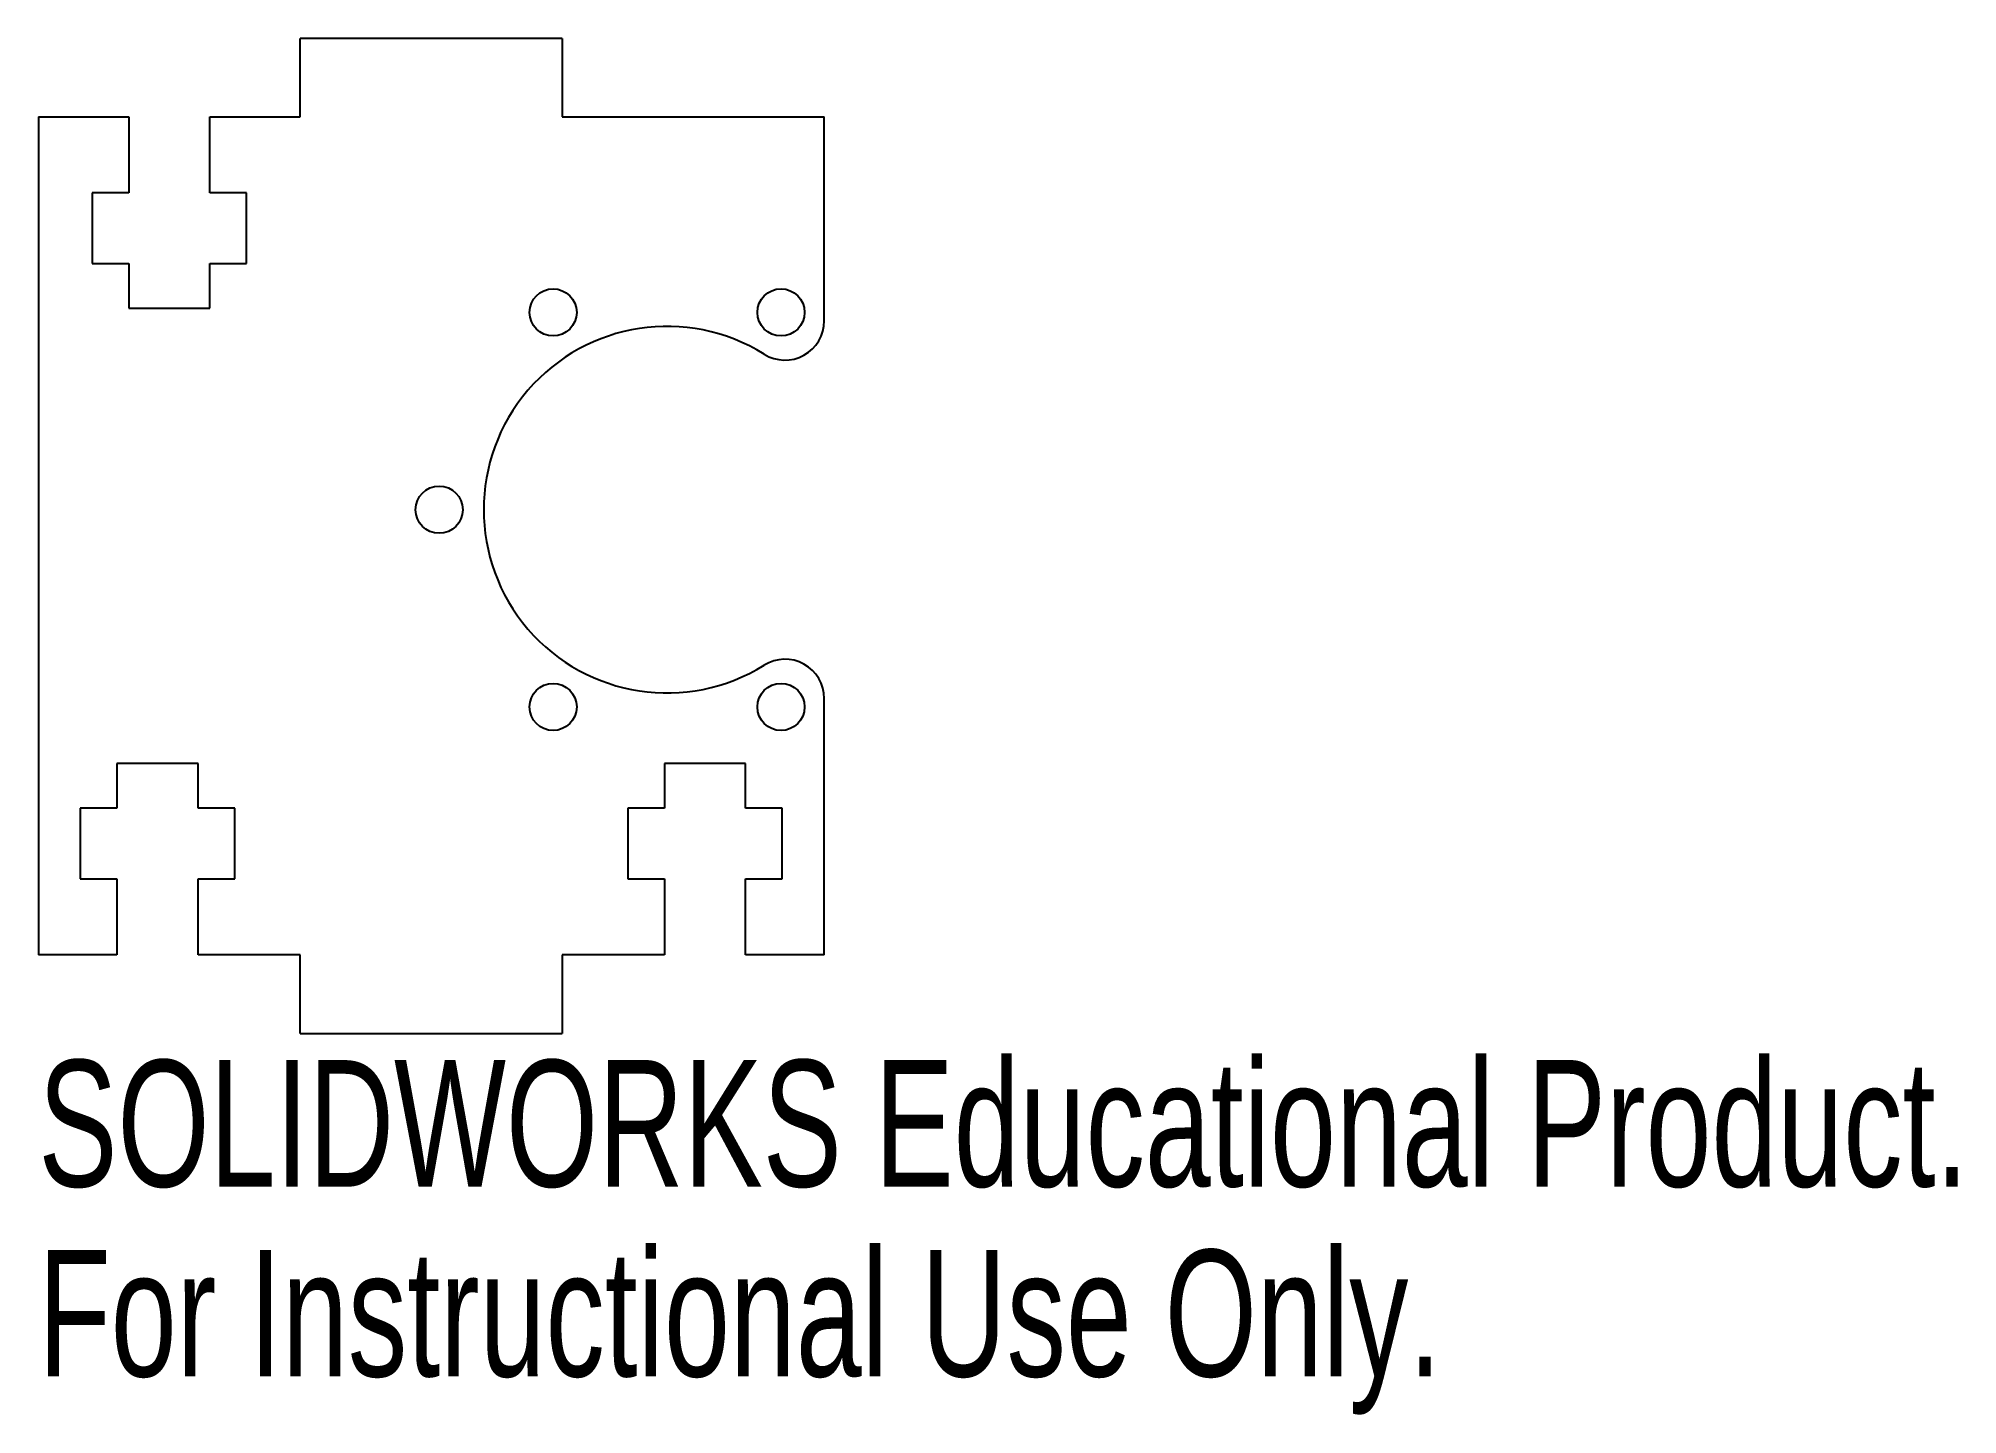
# Model space of a CAD drawing. Header units: millimetres. Extents: x 0 to 73.3, y -14.6 to 38.
import ezdxf

# ---------------------------------------------------------------- set-up
doc = ezdxf.new("R2010")
doc.units = ezdxf.units.MM
doc.styles.add('SLDTEXTSTYLE0', font='TXT', dxfattribs={"width": 0.7})

msp = doc.modelspace()

# ---------------------------------------------------------------- linework, layer by layer
at = {"color": 7, "linetype": 'Continuous', "lineweight": 25}
for p, q in [((20, 38), (10, 38)), ((10, 35), (10, 38)), ((20, 38), (20, 35)), ((0, 35), (3.45, 35)), ((0, 35), (0, 3)), ((3.45, 35), (3.45, 32.1)), ((6.55, 35), (10, 35)), ((6.55, 32.1), (6.55, 35)), ((20, 35), (30, 35)), ((30, 27.211), (30, 35)), ((2.05, 32.1), (2.05, 29.4)), ((3.45, 32.1), (2.05, 32.1)), ((7.95, 32.1), (6.55, 32.1)), ((7.95, 29.4), (7.95, 32.1)), ((2.05, 29.4), (3.45, 29.4)), ((3.45, 29.4), (3.45, 27.7)), ((6.55, 29.4), (7.95, 29.4)), ((6.55, 27.7), (6.55, 29.4)), ((3.45, 27.7), (6.55, 27.7)), ((30, 3), (30, 12.789)), ((3, 10.3), (3, 8.6)), ((6.1, 10.3), (3, 10.3)), ((6.1, 8.6), (6.1, 10.3)), ((23.9, 10.3), (23.9, 8.6)), ((27, 10.3), (23.9, 10.3)), ((27, 8.6), (27, 10.3)), ((1.6, 8.6), (1.6, 5.9)), ((3, 8.6), (1.6, 8.6)), ((7.5, 8.6), (6.1, 8.6)), ((7.5, 5.9), (7.5, 8.6)), ((22.5, 8.6), (22.5, 5.9)), ((23.9, 8.6), (22.5, 8.6)), ((28.4, 8.6), (27, 8.6)), ((28.4, 5.9), (28.4, 8.6)), ((1.6, 5.9), (3, 5.9)), ((3, 5.9), (3, 3)), ((6.1, 5.9), (7.5, 5.9)), ((6.1, 3), (6.1, 5.9)), ((22.5, 5.9), (23.9, 5.9)), ((23.9, 5.9), (23.9, 3)), ((27, 5.9), (28.4, 5.9)), ((27, 3), (27, 5.9)), ((3, 3), (0, 3)), ((10, 3), (6.1, 3)), ((10, 0), (10, 3)), ((20, 3), (20, 0)), ((23.9, 3), (20, 3)), ((30, 3), (27, 3)), ((10, 0), (20, 0))]:
    msp.add_line(p, q, dxfattribs=at)
for centre in [(19.65, 27.534), (28.35, 27.534), (15.3, 20), (19.65, 12.466), (28.35, 12.466)]:
    msp.add_circle(centre, 0.9, dxfattribs=at)
for centre, radius, start, end in [((28.5, 27.211), 1.5, 238.03428, 0), ((24, 20), 7, 58.03428, 301.96572), ((28.5, 12.789), 1.5, 0, 121.96572)]:
    msp.add_arc(centre, radius, start, end, dxfattribs=at)

# ---------------------------------------------------------------- texts
at = {"color": 7, "linetype": 'Continuous', "char_height": 4.83362, "attachment_point": 1, "style": 'SLDTEXTSTYLE0'}
for s, insert in [('SOLIDWORKS Educational Product.', (0, -1.02)), ('For Instructional Use Only.', (0, -8.27))]:
    msp.add_mtext(s, dxfattribs=dict(at, insert=insert))

doc.saveas('drawing.dxf')
